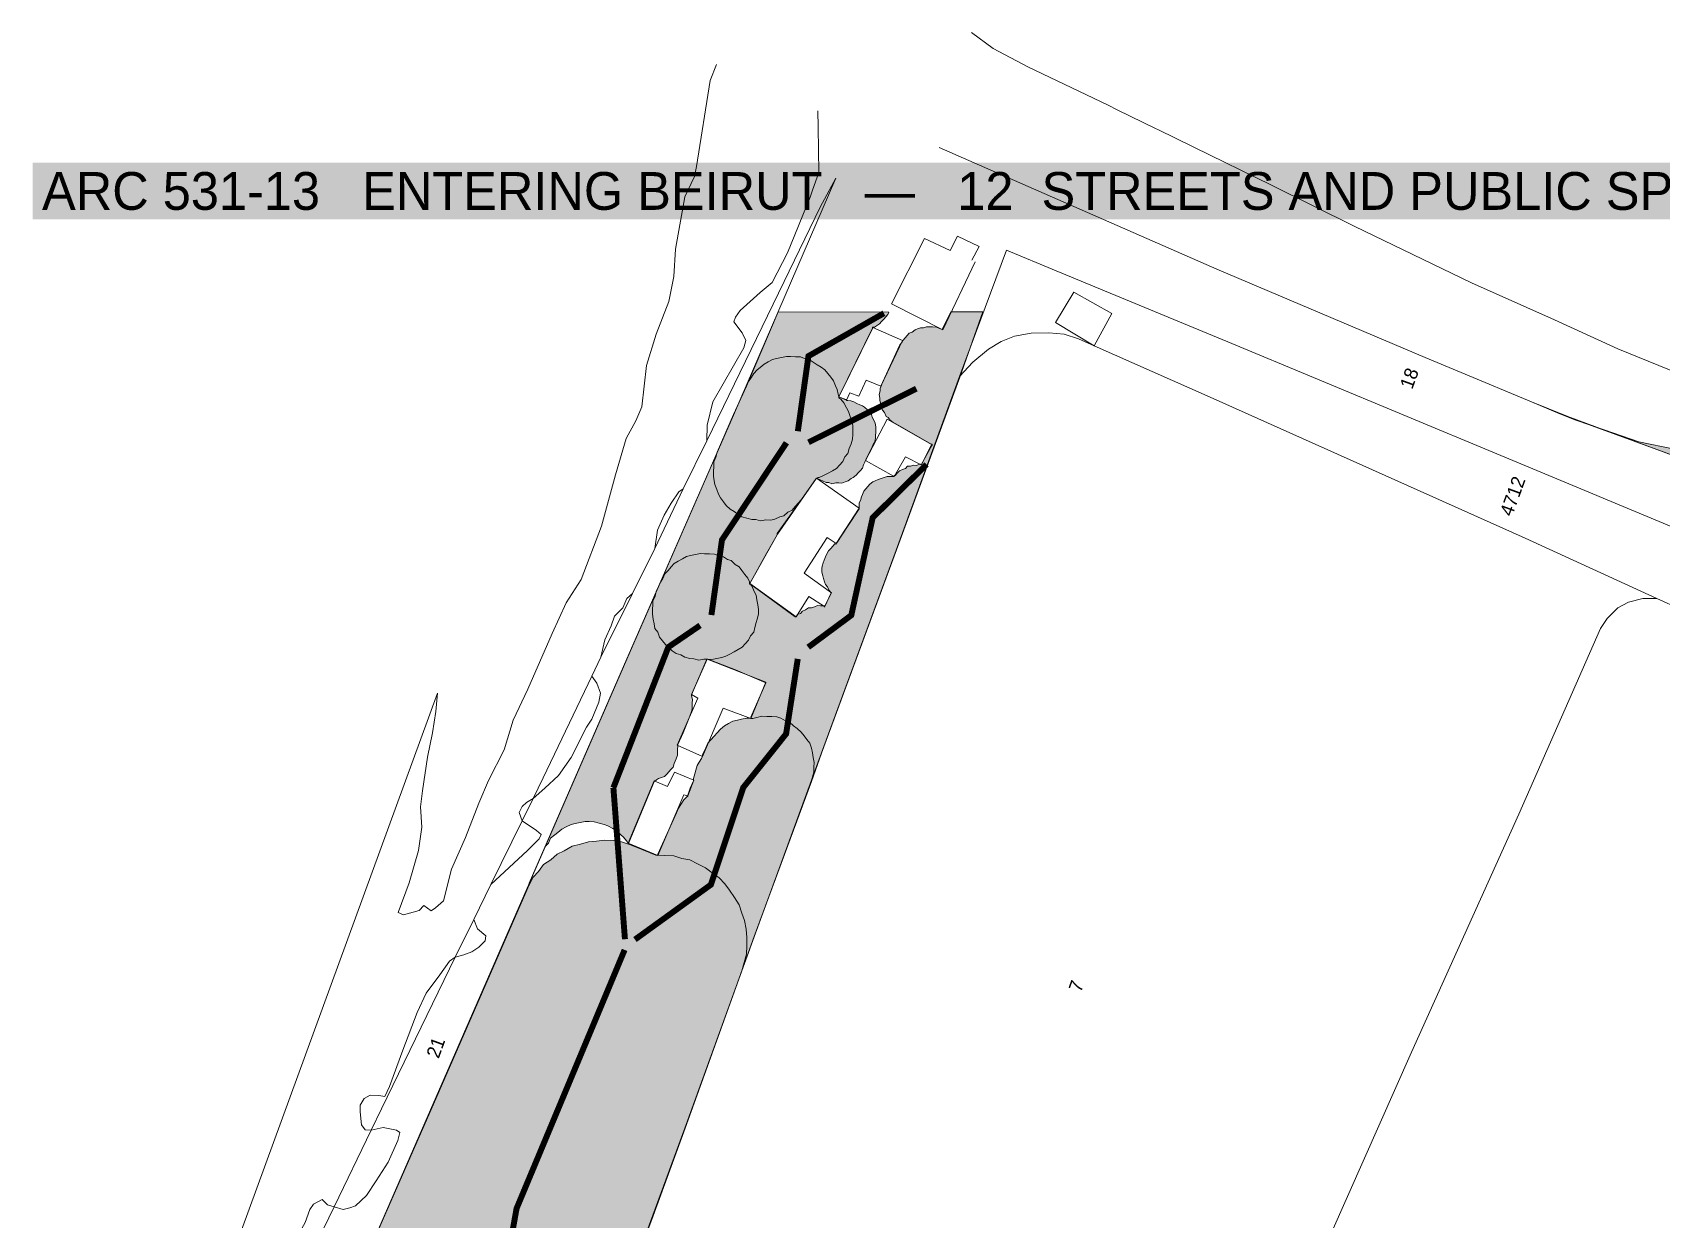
# Model space of a CAD drawing. Header units: metres. Extents: x -334141 to -333355, y -28168 to -27441.
# Drawn here: x -334060 to -333909.1, y -27584.7 to -27474.8 of the extents above; entities that cross this region are included whole.
import ezdxf

# ---------------------------------------------------------------- set-up
doc = ezdxf.new("R2010")
doc.units = ezdxf.units.M
for name, color, linetype, lineweight, true_color in [('EB-12-STREET-16-26M', 7, 'CONTINUOUS', 18, 0x4a5a46), ('EB-12-STREET-9-16M', 7, 'CONTINUOUS', 18, 0x84917d), ('EB-12-STREET-UNDER-9M', 7, 'CONTINUOUS', 18, 0xb7c0b2), ('EB-12-STREET-VOID', 7, 'CONTINUOUS', 18, 0xe5e8e1), ('EB-BASE-DIVIDING', 7, 'CONTINUOUS', 18, 0xc8bcac), ('EB-BASE-EASEMENTS', 7, 'CONTINUOUS', 18, 0x71806b), ('EB-BASE-PARCEL-NUMBERS', 7, 'CONTINUOUS', 9, 0x8a8d90), ('EB-BASE-PARCELS', 7, 'CONTINUOUS', 18, 0x8a8d90), ('EB-BASE-SECTIONS', 7, 'CONTINUOUS', 9, 0xded8cf), ('EB-BASE-STRUCTURES', 7, 'CONTINUOUS', 18, 0x4e504d), ('EB-TITLE', 7, 'CONTINUOUS', 25, 0x151515)]:
    doc.layers.add(name, color=color, linetype=linetype, lineweight=lineweight, true_color=true_color)
doc.styles.add('OD-INTER', font='Inter.ttf')

msp = doc.modelspace()

# ---------------------------------------------------------------- hatches: boundary and pattern name
at = {"layer": 'EB-12-STREET-VOID', "transparency": 33554630}
for points in [[(-333991.41, -27527.41), (-333989.33, -27528.93), (-333989.33, -27528.93), (-333989.24, -27528.93), (-333989.24, -27528.93), (-333989.23, -27528.82), (-333989.14, -27528.82), (-333989.14, -27528.71), (-333988.86, -27528.61), (-333988.66, -27528.39), (-333988.38, -27528.29), (-333988.1, -27528.08), (-333987.82, -27528.09), (-333987.54, -27527.99), (-333987.26, -27527.89), (-333986.98, -27527.9), (-333986.61, -27527.91), (-333986.61, -27527.91), (-333986.61, -27528.02), (-333986.01, -27526.71), (-333986.01, -27526.71), (-333986.01, -27526.71), (-333986.01, -27526.71), (-333986.19, -27526.48), (-333986.36, -27526.14), (-333986.54, -27525.92), (-333986.62, -27525.69), (-333986.71, -27525.36), (-333986.79, -27525.13), (-333986.87, -27524.79), (-333986.86, -27524.46), (-333986.85, -27524.24), (-333986.75, -27523.91), (-333986.65, -27523.69), (-333986.54, -27523.36), (-333986.44, -27523.14), (-333986.25, -27522.82), (-333986.05, -27522.6), (-333985.86, -27522.39), (-333985.67, -27522.17), (-333985.67, -27522.17), (-333985.67, -27522.17), (-333985.57, -27522.18), (-333985.57, -27522.18), (-333985.57, -27522.18), (-333985.48, -27522.07), (-333985.48, -27522.07), (-333984.5, -27520.55), (-333983.42, -27518.92), (-333983.42, -27518.81), (-333983.42, -27518.81), (-333983.42, -27518.81), (-333983.42, -27518.7), (-333983.4, -27518.37), (-333983.3, -27518.15), (-333983.2, -27517.82), (-333983.1, -27517.6), (-333982.99, -27517.27), (-333982.8, -27517.06), (-333982.61, -27516.84), (-333982.42, -27516.63), (-333982.13, -27516.41), (-333981.94, -27516.31), (-333981.66, -27516.21), (-333981.38, -27516.11), (-333981.1, -27516.01), (-333980.82, -27515.91), (-333980.54, -27515.91), (-333980.26, -27515.92), (-333980.17, -27515.93), (-333980.17, -27515.93), (-333980.17, -27515.93), (-333980.17, -27515.82), (-333980.07, -27515.82), (-333980.07, -27515.82), (-333979.88, -27515.61), (-333979.69, -27515.39), (-333979.41, -27515.29), (-333979.13, -27515.19), (-333978.93, -27514.97), (-333978.66, -27514.98), (-333978.37, -27514.88), (-333978.1, -27514.89), (-333977.82, -27514.79), (-333977.72, -27514.79), (-333977.63, -27514.8), (-333977.63, -27514.8), (-333977.63, -27514.8), (-333976.74, -27513.05), (-333976.64, -27513.06), (-333976.64, -27512.94), (-333976.64, -27512.94), (-333976.73, -27512.94), (-333980, -27511.05), (-333980.27, -27510.93), (-333980.54, -27510.7), (-333980.72, -27510.47), (-333980.9, -27510.35), (-333981.07, -27510.01), (-333981.25, -27509.78), (-333981.33, -27509.56), (-333981.41, -27509.22), (-333981.5, -27508.89), (-333981.49, -27508.67), (-333981.57, -27508.33), (-333981.46, -27508), (-333981.46, -27507.78), (-333981.35, -27507.45), (-333981.25, -27507.23), (-333979.65, -27503.74), (-333979.45, -27503.52), (-333979.35, -27503.3), (-333979.16, -27503.09), (-333978.97, -27502.87), (-333978.78, -27502.66), (-333978.49, -27502.55), (-333978.21, -27502.34), (-333978.02, -27502.24), (-333977.74, -27502.14), (-333977.46, -27502.15), (-333977.18, -27502.05), (-333976.9, -27502.06), (-333976.63, -27502.07), (-333976.26, -27502.08), (-333975.98, -27502.2), (-333975.71, -27502.32), (-333975.71, -27502.32), (-333975.71, -27502.32), (-333974.91, -27500.68), (-333971.95, -27500.68), (-333974.1, -27506.71), (-333979.95, -27522.71), (-333986.91, -27541.56), (-333987.83, -27544.19), (-333987.73, -27543.75), (-333987.62, -27543.31), (-333987.6, -27542.86), (-333987.59, -27542.42), (-333987.66, -27541.97), (-333987.74, -27541.53), (-333987.82, -27541.08), (-333987.99, -27540.63), (-333988.25, -27540.29), (-333988.52, -27539.94), (-333988.78, -27539.6), (-333989.14, -27539.26), (-333989.5, -27539.02), (-333989.86, -27538.68), (-333990.23, -27538.55), (-333990.68, -27538.31), (-333991.05, -27538.19), (-333991.51, -27538.17), (-333991.97, -27538.16), (-333992.43, -27538.14), (-333992.9, -27538.24), (-333993.27, -27538.33), (-333993.46, -27538.33), (-333993.46, -27538.22), (-333992.05, -27535.05), (-333992.05, -27535.05), (-333992.05, -27535.05), (-333994.87, -27533.84), (-333997.43, -27532.86), (-333997.43, -27532.86), (-333997.52, -27532.85), (-333997.43, -27532.86), (-333997.06, -27532.87), (-333996.6, -27532.78), (-333996.13, -27532.68), (-333995.76, -27532.58), (-333995.38, -27532.38), (-333995, -27532.17), (-333994.62, -27531.96), (-333994.24, -27531.75), (-333993.96, -27531.43), (-333993.67, -27531.1), (-333993.47, -27530.67), (-333993.18, -27530.34), (-333993.07, -27529.9), (-333992.96, -27529.46), (-333992.86, -27529.13), (-333992.75, -27528.69), (-333992.73, -27528.25), (-333992.81, -27527.8), (-333992.89, -27527.36), (-333992.96, -27526.91), (-333993.14, -27526.57), (-333993.31, -27526.12), (-333993.48, -27525.89), (-333993.48, -27525.89), (-333991.41, -27527.41)], [(-333990.93, -27500.67), (-333980.65, -27500.7), (-333980.75, -27500.92), (-333980.94, -27501.14), (-333981.14, -27501.35), (-333981.33, -27501.57), (-333981.52, -27501.78), (-333981.71, -27501.89), (-333982, -27502.1), (-333982, -27502.1), (-333982.09, -27502.1), (-333982.18, -27502.09), (-333982.18, -27502.09), (-333982.18, -27502.2), (-333985.28, -27508.53), (-333985.28, -27508.53), (-333985.28, -27508.53), (-333985.36, -27508.31), (-333985.44, -27507.86), (-333985.61, -27507.52), (-333985.78, -27507.07), (-333986.05, -27506.73), (-333986.31, -27506.39), (-333986.58, -27506.04), (-333986.94, -27505.81), (-333987.3, -27505.57), (-333987.66, -27505.34), (-333988.03, -27505.1), (-333988.49, -27504.98), (-333988.85, -27504.85), (-333989.31, -27504.84), (-333989.78, -27504.82), (-333990.15, -27504.81), (-333990.61, -27504.9), (-333991.08, -27505), (-333991.45, -27505.09), (-333991.83, -27505.3), (-333992.21, -27505.51), (-333992.59, -27505.83), (-333992.87, -27506.04), (-333993.16, -27506.37), (-333993.46, -27506.8), (-333993.65, -27507.13), (-333993.85, -27507.56), (-333993.85, -27507.56), (-333990.93, -27500.67)], [(-333989.05, -27518.39), (-333989.34, -27518.71), (-333989.63, -27519.04), (-333990.01, -27519.24), (-333990.39, -27519.56), (-333990.76, -27519.66), (-333991.23, -27519.87), (-333991.61, -27519.96), (-333992.07, -27519.95), (-333992.54, -27520.04), (-333992.99, -27519.92), (-333993.36, -27519.9), (-333993.82, -27519.78), (-333994.28, -27519.65), (-333994.64, -27519.41), (-333995, -27519.18), (-333995.37, -27518.94), (-333995.72, -27518.6), (-333995.99, -27518.26), (-333996.26, -27517.91), (-333996.43, -27517.57), (-333996.6, -27517.12), (-333996.77, -27516.67), (-333996.85, -27516.34), (-333996.92, -27515.89), (-333996.91, -27515.45), (-333996.89, -27515), (-333996.88, -27514.56), (-333996.68, -27514.12), (-333996.57, -27513.68), (-333995.06, -27510.18), (-333993.85, -27507.56), (-333993.65, -27507.13), (-333993.46, -27506.8), (-333993.16, -27506.37), (-333992.87, -27506.04), (-333992.59, -27505.83), (-333992.21, -27505.51), (-333991.83, -27505.3), (-333991.45, -27505.09), (-333991.08, -27505), (-333990.61, -27504.9), (-333990.15, -27504.81), (-333989.78, -27504.82), (-333989.31, -27504.84), (-333988.85, -27504.85), (-333988.49, -27504.98), (-333988.03, -27505.1), (-333987.66, -27505.34), (-333987.3, -27505.57), (-333986.94, -27505.81), (-333986.58, -27506.04), (-333986.31, -27506.39), (-333986.05, -27506.73), (-333985.78, -27507.07), (-333985.61, -27507.52), (-333985.44, -27507.86), (-333985.36, -27508.31), (-333985.28, -27508.53), (-333985.28, -27508.64), (-333985.1, -27508.76), (-333984.84, -27509.1), (-333984.57, -27509.56), (-333984.4, -27509.9), (-333984.23, -27510.35), (-333984.06, -27510.8), (-333983.99, -27511.24), (-333984, -27511.57), (-333984.01, -27512.02), (-333984.03, -27512.46), (-333984.14, -27512.9), (-333984.34, -27513.34), (-333984.45, -27513.78), (-333984.73, -27514.1), (-333984.93, -27514.54), (-333985.22, -27514.86), (-333985.51, -27515.18), (-333985.89, -27515.39), (-333986.27, -27515.6), (-333986.65, -27515.81), (-333987.12, -27516.02), (-333987.21, -27516.01), (-333987.4, -27516.12), (-333987.4, -27516.12), (-333988.76, -27518.07), (-333989.05, -27518.39)], [(-333985.28, -27508.53), (-333985.28, -27508.53), (-333984.64, -27508.78), (-333984.64, -27508.78), (-333984.55, -27508.89), (-333984.55, -27508.89), (-333984.46, -27508.89), (-333984.18, -27508.9), (-333983.91, -27509.02), (-333983.63, -27509.15), (-333983.36, -27509.27), (-333983.09, -27509.39), (-333982.91, -27509.5), (-333982.64, -27509.74), (-333982.46, -27509.96), (-333982.28, -27510.19), (-333982.2, -27510.42), (-333982.02, -27510.76), (-333981.94, -27510.98), (-333981.86, -27511.32), (-333981.87, -27511.54), (-333981.88, -27511.87), (-333981.89, -27512.09), (-333981.9, -27512.43), (-333982, -27512.76), (-333982.1, -27512.97), (-333982.2, -27513.19), (-333982.8, -27514.39), (-333982.8, -27514.39), (-333982.8, -27514.39), (-333982.9, -27514.61), (-333982.9, -27514.61), (-333983, -27514.83), (-333983.11, -27515.16), (-333983.3, -27515.37), (-333983.49, -27515.59), (-333983.68, -27515.8), (-333983.97, -27516.02), (-333984.16, -27516.12), (-333984.44, -27516.33), (-333984.72, -27516.43), (-333985.01, -27516.53), (-333985.28, -27516.52), (-333985.56, -27516.51), (-333985.93, -27516.61), (-333986.21, -27516.49), (-333986.48, -27516.48), (-333986.76, -27516.36), (-333987.03, -27516.24), (-333987.31, -27516.12), (-333987.31, -27516.12), (-333987.21, -27516.01), (-333987.12, -27516.02), (-333986.65, -27515.81), (-333986.27, -27515.6), (-333985.89, -27515.39), (-333985.51, -27515.18), (-333985.22, -27514.86), (-333984.93, -27514.54), (-333984.73, -27514.1), (-333984.45, -27513.78), (-333984.34, -27513.34), (-333984.14, -27512.9), (-333984.03, -27512.46), (-333984.01, -27512.02), (-333984, -27511.57), (-333983.99, -27511.24), (-333984.06, -27510.8), (-333984.23, -27510.35), (-333984.4, -27509.9), (-333984.57, -27509.56), (-333984.84, -27509.1), (-333985.1, -27508.76), (-333985.28, -27508.64), (-333985.28, -27508.53), (-333985.28, -27508.53)], [(-333899.85, -27516.99), (-333917.76, -27510.36), (-333921.14, -27509.02), (-333918.49, -27510.11), (-333917.03, -27510.72), (-333914.38, -27511.59), (-333911.18, -27512.7), (-333907.87, -27513.38), (-333904.46, -27513.72), (-333901.03, -27513.73), (-333897.69, -27513.4), (-333894.34, -27512.85), (-333891.06, -27511.86), (-333891.15, -27511.86), (-333891.53, -27512.06), (-333891.91, -27512.27), (-333892.29, -27512.59), (-333892.58, -27512.92), (-333892.96, -27513.24), (-333893.16, -27513.56), (-333893.45, -27514), (-333893.65, -27514.32), (-333893.76, -27514.76), (-333893.86, -27515.2), (-333893.97, -27515.64), (-333893.99, -27516.09), (-333893.91, -27516.53), (-333893.83, -27516.98), (-333893.76, -27517.43), (-333893.59, -27517.88), (-333893.42, -27518.33), (-333893.15, -27518.67), (-333892.89, -27519.01), (-333892.53, -27519.36), (-333892.26, -27519.59), (-333891.9, -27519.93), (-333891.44, -27520.06), (-333891.08, -27520.3), (-333899.85, -27516.99)], [(-334013.99, -27553.59), (-334004.93, -27532.82), (-333995.26, -27510.73), (-333996.57, -27513.68), (-333996.68, -27514.12), (-333996.88, -27514.56), (-333996.89, -27515), (-333996.91, -27515.45), (-333996.92, -27515.89), (-333996.85, -27516.34), (-333996.77, -27516.67), (-333996.6, -27517.12), (-333996.43, -27517.57), (-333996.26, -27517.91), (-333995.99, -27518.26), (-333995.72, -27518.6), (-333995.37, -27518.94), (-333995, -27519.18), (-333994.64, -27519.41), (-333994.28, -27519.65), (-333993.82, -27519.78), (-333993.36, -27519.9), (-333992.99, -27519.92), (-333992.54, -27520.04), (-333992.07, -27519.95), (-333991.61, -27519.96), (-333991.23, -27519.87), (-333990.76, -27519.66), (-333990.39, -27519.56), (-333990.01, -27519.24), (-333989.63, -27519.04), (-333989.34, -27518.71), (-333989.05, -27518.39), (-333988.76, -27518.07), (-333991, -27521.21), (-333991.01, -27521.32), (-333991.01, -27521.32), (-333991.99, -27523.06), (-333993.58, -27525.89), (-333993.57, -27525.67), (-333993.74, -27525.33), (-333994.01, -27524.99), (-333994.27, -27524.64), (-333994.54, -27524.3), (-333994.9, -27524.07), (-333995.26, -27523.72), (-333995.62, -27523.6), (-333995.99, -27523.36), (-333996.44, -27523.23), (-333996.81, -27523.11), (-333997.27, -27523.09), (-333997.73, -27523.08), (-333998.1, -27523.07), (-333998.57, -27523.16), (-333999.04, -27523.25), (-333999.41, -27523.35), (-333999.79, -27523.56), (-334000.17, -27523.77), (-334000.54, -27523.98), (-334000.83, -27524.3), (-334001.12, -27524.62), (-334001.41, -27524.95), (-334001.61, -27525.38), (-334001.81, -27525.71), (-334002.21, -27526.58), (-334002.32, -27527.02), (-334002.52, -27527.46), (-334002.53, -27527.79), (-334002.55, -27528.24), (-334002.56, -27528.68), (-334002.48, -27529.13), (-334002.41, -27529.57), (-334002.33, -27530.02), (-334002.06, -27530.36), (-334001.9, -27530.81), (-334001.63, -27531.16), (-334001.36, -27531.5), (-334001.09, -27531.73), (-334000.74, -27532.08), (-334000.37, -27532.31), (-333999.92, -27532.44), (-333999.55, -27532.67), (-333999.1, -27532.8), (-333998.73, -27532.81), (-333998.27, -27532.94), (-333997.8, -27532.84), (-333997.62, -27532.85), (-333997.52, -27532.85), (-333998.94, -27536.14), (-333998.94, -27536.14), (-333998.94, -27536.14), (-333998.94, -27536.25), (-333998.86, -27536.58), (-333998.87, -27536.91), (-333998.88, -27537.25), (-333998.89, -27537.47), (-333998.99, -27537.8), (-333999.1, -27538.13), (-333999.71, -27539.66), (-334000.21, -27540.75), (-334000.21, -27540.75), (-334000.21, -27540.86), (-334000.21, -27540.86), (-334000.23, -27541.2), (-334000.23, -27541.42), (-334000.25, -27541.75), (-334000.35, -27542.08), (-334000.45, -27542.3), (-334000.55, -27542.52), (-334000.65, -27542.85), (-334000.85, -27543.06), (-334001.04, -27543.28), (-334001.23, -27543.49), (-334001.43, -27543.71), (-334001.71, -27543.81), (-334001.99, -27543.91), (-334002.18, -27544.01), (-334002.27, -27544.12), (-334002.37, -27544.12), (-334002.37, -27544.12), (-334004.79, -27549.92), (-334004.97, -27549.69), (-334005.24, -27549.34), (-334005.5, -27549.11), (-334005.86, -27548.77), (-334006.22, -27548.53), (-334006.68, -27548.29), (-334007.05, -27548.17), (-334007.5, -27548.04), (-334007.96, -27547.92), (-334008.42, -27547.9), (-334008.79, -27547.89), (-334009.26, -27547.98), (-334009.73, -27548.08), (-334010.1, -27548.17), (-334010.57, -27548.38), (-334010.95, -27548.59), (-334011.33, -27548.91), (-334011.61, -27549.12), (-334012, -27549.44), (-334012.2, -27549.88), (-334012.49, -27550.2), (-334012.69, -27550.64), (-334013.99, -27553.59), (-334013.99, -27553.59)], [(-333997.8, -27532.84), (-333998.27, -27532.94), (-333998.73, -27532.81), (-333999.1, -27532.8), (-333999.55, -27532.67), (-333999.92, -27532.44), (-334000.37, -27532.31), (-334000.74, -27532.08), (-334001.09, -27531.73), (-334001.36, -27531.5), (-334001.63, -27531.16), (-334001.9, -27530.81), (-334002.06, -27530.36), (-334002.33, -27530.02), (-334002.41, -27529.57), (-334002.48, -27529.13), (-334002.56, -27528.68), (-334002.55, -27528.24), (-334002.53, -27527.79), (-334002.52, -27527.46), (-334002.32, -27527.02), (-334002.21, -27526.58), (-334001.81, -27525.71), (-334001.61, -27525.38), (-334001.41, -27524.95), (-334001.12, -27524.62), (-334000.83, -27524.3), (-334000.54, -27523.98), (-334000.17, -27523.77), (-333999.79, -27523.56), (-333999.41, -27523.35), (-333999.04, -27523.25), (-333998.57, -27523.16), (-333998.1, -27523.07), (-333997.73, -27523.08), (-333997.27, -27523.09), (-333996.81, -27523.11), (-333996.44, -27523.23), (-333995.99, -27523.36), (-333995.62, -27523.6), (-333995.26, -27523.72), (-333994.9, -27524.07), (-333994.54, -27524.3), (-333994.27, -27524.64), (-333994.01, -27524.99), (-333993.74, -27525.33), (-333993.57, -27525.67), (-333993.58, -27525.89), (-333993.48, -27525.89), (-333993.31, -27526.12), (-333993.14, -27526.57), (-333992.96, -27526.91), (-333992.89, -27527.36), (-333992.81, -27527.8), (-333992.73, -27528.25), (-333992.75, -27528.69), (-333992.86, -27529.13), (-333992.96, -27529.46), (-333993.07, -27529.9), (-333993.18, -27530.34), (-333993.47, -27530.67), (-333993.67, -27531.1), (-333993.96, -27531.43), (-333994.24, -27531.75), (-333994.62, -27531.96), (-333995, -27532.17), (-333995.38, -27532.38), (-333995.76, -27532.58), (-333996.13, -27532.68), (-333996.6, -27532.78), (-333997.06, -27532.87), (-333997.43, -27532.86), (-333997.52, -27532.85), (-333997.62, -27532.85), (-333997.8, -27532.84)], [(-334002.05, -27550.9), (-334000.34, -27547.08), (-334000.14, -27546.64), (-333999.94, -27546.31), (-333999.65, -27545.88), (-333999.36, -27545.56), (-333999.27, -27545.56), (-333999.27, -27545.45), (-333999.06, -27544.79), (-333998.76, -27544.13), (-333998.75, -27544.02), (-333998.75, -27543.91), (-333998.64, -27543.47), (-333998.54, -27543.14), (-333998.43, -27542.7), (-333998.23, -27542.38), (-333998.03, -27542.05), (-333997.93, -27541.83), (-333997.93, -27541.83), (-333997.93, -27541.72), (-333997.63, -27541.07), (-333997.43, -27540.63), (-333997.14, -27540.31), (-333996.85, -27539.98), (-333996.56, -27539.66), (-333996.27, -27539.34), (-333995.89, -27539.02), (-333995.51, -27538.81), (-333995.13, -27538.6), (-333994.67, -27538.51), (-333994.3, -27538.41), (-333993.83, -27538.31), (-333993.55, -27538.32), (-333993.46, -27538.33), (-333993.27, -27538.33), (-333992.9, -27538.24), (-333992.43, -27538.14), (-333991.97, -27538.16), (-333991.51, -27538.17), (-333991.05, -27538.19), (-333990.68, -27538.31), (-333990.23, -27538.55), (-333989.86, -27538.68), (-333989.5, -27539.02), (-333989.14, -27539.26), (-333988.78, -27539.6), (-333988.52, -27539.94), (-333988.25, -27540.29), (-333987.99, -27540.63), (-333987.82, -27541.08), (-333987.74, -27541.53), (-333987.66, -27541.97), (-333987.59, -27542.42), (-333987.6, -27542.86), (-333987.62, -27543.31), (-333987.73, -27543.75), (-333987.83, -27544.19), (-333993.15, -27558.54), (-333999.52, -27576.3), (-333999.52, -27576.3), (-333999.52, -27576.3), (-333999.52, -27576.3), (-333994.29, -27561.72), (-333994.07, -27560.95), (-333993.86, -27560.18), (-333993.83, -27559.41), (-333993.81, -27558.63), (-333993.87, -27557.85), (-333994.03, -27557.07), (-333994.28, -27556.39), (-333994.53, -27555.61), (-333994.97, -27554.92), (-333995.41, -27554.24), (-333995.85, -27553.67), (-333996.39, -27553.1), (-333997.02, -27552.63), (-333997.65, -27552.17), (-333998.38, -27551.81), (-333999.11, -27551.45), (-333999.84, -27551.31), (-334000.57, -27551.06), (-334001.41, -27551.03), (-334001.96, -27551.01), (-334002.05, -27551.01), (-334002.05, -27551.01), (-334002.05, -27550.9)], [(-334006.59, -27598.25), (-334006.34, -27599.04), (-334006.17, -27599.49), (-334006.18, -27599.6), (-334005.92, -27600.27), (-334005.67, -27601.06), (-334005.61, -27601.84), (-334005.54, -27602.62), (-334005.57, -27603.39), (-334005.69, -27604.17), (-334005.9, -27604.94), (-334006.12, -27605.71), (-334006.51, -27606.47), (-334006.91, -27607.12), (-334007.39, -27607.77), (-334007.87, -27608.31), (-334008.45, -27608.84), (-334009.11, -27609.26), (-334009.77, -27609.69), (-334010.53, -27610.1), (-334011.28, -27610.3), (-334012.02, -27610.49), (-334012.77, -27610.58), (-334013.6, -27610.66), (-334014.34, -27610.63), (-334015.17, -27610.49), (-334015.91, -27610.36), (-334016.64, -27610), (-334027.67, -27605.39), (-334028.41, -27605.14), (-334029.04, -27604.68), (-334029.67, -27604.21), (-334030.3, -27603.74), (-334030.74, -27603.06), (-334031.27, -27602.49), (-334031.62, -27601.81), (-334031.96, -27601.02), (-334032.22, -27600.34), (-334032.47, -27599.56), (-334032.53, -27598.78), (-334032.6, -27598), (-334032.57, -27597.22), (-334032.45, -27596.45), (-334032.24, -27595.68), (-334031.93, -27594.91), (-334029.92, -27590.21), (-334029.91, -27590.1), (-334027.9, -27585.62), (-334023.07, -27574.58), (-334014.3, -27554.46), (-334014, -27553.81), (-334013.61, -27553.05), (-334013.12, -27552.51), (-334012.64, -27551.86), (-334011.97, -27551.44), (-334011.4, -27550.9), (-334010.74, -27550.59), (-334009.99, -27550.18), (-334009.24, -27549.98), (-334008.49, -27549.78), (-334007.75, -27549.7), (-334007, -27549.62), (-334006.17, -27549.64), (-334005.44, -27549.78), (-334004.7, -27550.03), (-334003.97, -27550.28), (-334002.24, -27551), (-334002.05, -27551.01), (-334001.96, -27551.01), (-334001.41, -27551.03), (-334000.57, -27551.06), (-333999.84, -27551.31), (-333999.11, -27551.45), (-333998.38, -27551.81), (-333997.65, -27552.17), (-333997.02, -27552.63), (-333996.39, -27553.1), (-333995.85, -27553.67), (-333995.41, -27554.24), (-333994.97, -27554.92), (-333994.53, -27555.61), (-333994.28, -27556.39), (-333994.03, -27557.07), (-333993.87, -27557.85), (-333993.81, -27558.63), (-333993.83, -27559.41), (-333993.86, -27560.18), (-333994.07, -27560.95), (-333994.29, -27561.72), (-333999.52, -27576.3), (-333999.52, -27576.3), (-334002.49, -27584.41), (-334006.28, -27594.6), (-334006.38, -27594.82), (-334006.38, -27594.93), (-334006.61, -27596.03), (-334006.61, -27596.25), (-334006.62, -27596.36), (-334006.67, -27597.92), (-334006.68, -27598.03), (-334006.59, -27598.25)]]:
    msp.add_hatch(color=256, dxfattribs=at).paths.add_polyline_path(points)

# ---------------------------------------------------------------- linework, layer by layer
at = {"layer": 'EB-12-STREET-16-26M', "const_width": 0.55}
msp.add_lwpolyline([(-334017.12, -27594.77), (-334015.15, -27583.74), (-334005.14, -27559.78)], dxfattribs=at)
at = {"layer": 'EB-12-STREET-9-16M', "const_width": 0.55}
msp.add_lwpolyline([(-334004.18, -27558.82), (-333997.15, -27553.74), (-333994.15, -27544.74), (-333990.18, -27539.77), (-333989.1, -27532.82)], dxfattribs=at)
at = {"layer": 'EB-12-STREET-UNDER-9M', "const_width": 0.55}
for points in [[(-333989.09, -27511.73), (-333988.11, -27504.77), (-333981.12, -27500.8)], [(-333988.11, -27512.76), (-333978.12, -27507.79)], [(-333997.1, -27528.76), (-333996.12, -27521.8), (-333990.15, -27512.8)], [(-333988.13, -27531.74), (-333984.14, -27528.78), (-333982.16, -27519.74), (-333977.17, -27514.81)], [(-334006.18, -27544.76), (-334001.09, -27531.73), (-333998.15, -27529.72)], [(-334005.11, -27558.79), (-334006.18, -27544.76)]]:
    msp.add_lwpolyline(points, dxfattribs=at)
at = {"layer": 'EB-12-STREET-VOID'}
for points in [[(-333991.41, -27527.41), (-333989.33, -27528.93), (-333989.33, -27528.93), (-333989.24, -27528.93), (-333989.24, -27528.93), (-333989.23, -27528.82), (-333989.14, -27528.82), (-333989.14, -27528.71), (-333988.86, -27528.61), (-333988.66, -27528.39), (-333988.38, -27528.29), (-333988.1, -27528.08), (-333987.82, -27528.09), (-333987.54, -27527.99), (-333987.26, -27527.89), (-333986.98, -27527.9), (-333986.61, -27527.91), (-333986.61, -27527.91), (-333986.61, -27528.02), (-333986.01, -27526.71), (-333986.01, -27526.71), (-333986.01, -27526.71), (-333986.01, -27526.71), (-333986.19, -27526.48), (-333986.36, -27526.14), (-333986.54, -27525.92), (-333986.62, -27525.69), (-333986.71, -27525.36), (-333986.79, -27525.13), (-333986.87, -27524.79), (-333986.86, -27524.46), (-333986.85, -27524.24), (-333986.75, -27523.91), (-333986.65, -27523.69), (-333986.54, -27523.36), (-333986.44, -27523.14), (-333986.25, -27522.82), (-333986.05, -27522.6), (-333985.86, -27522.39), (-333985.67, -27522.17), (-333985.67, -27522.17), (-333985.67, -27522.17), (-333985.57, -27522.18), (-333985.57, -27522.18), (-333985.57, -27522.18), (-333985.48, -27522.07), (-333985.48, -27522.07), (-333984.5, -27520.55), (-333983.42, -27518.92), (-333983.42, -27518.81), (-333983.42, -27518.81), (-333983.42, -27518.81), (-333983.42, -27518.7), (-333983.4, -27518.37), (-333983.3, -27518.15), (-333983.2, -27517.82), (-333983.1, -27517.6), (-333982.99, -27517.27), (-333982.8, -27517.06), (-333982.61, -27516.84), (-333982.42, -27516.63), (-333982.13, -27516.41), (-333981.94, -27516.31), (-333981.66, -27516.21), (-333981.38, -27516.11), (-333981.1, -27516.01), (-333980.82, -27515.91), (-333980.54, -27515.91), (-333980.26, -27515.92), (-333980.17, -27515.93), (-333980.17, -27515.93), (-333980.17, -27515.93), (-333980.17, -27515.82), (-333980.07, -27515.82), (-333980.07, -27515.82), (-333979.88, -27515.61), (-333979.69, -27515.39), (-333979.41, -27515.29), (-333979.13, -27515.19), (-333978.93, -27514.97), (-333978.66, -27514.98), (-333978.37, -27514.88), (-333978.1, -27514.89), (-333977.82, -27514.79), (-333977.72, -27514.79), (-333977.63, -27514.8), (-333977.63, -27514.8), (-333977.63, -27514.8), (-333976.74, -27513.05), (-333976.64, -27513.06), (-333976.64, -27512.94), (-333976.64, -27512.94), (-333976.73, -27512.94), (-333980, -27511.05), (-333980.27, -27510.93), (-333980.54, -27510.7), (-333980.72, -27510.47), (-333980.9, -27510.35), (-333981.07, -27510.01), (-333981.25, -27509.78), (-333981.33, -27509.56), (-333981.41, -27509.22), (-333981.5, -27508.89), (-333981.49, -27508.67), (-333981.57, -27508.33), (-333981.46, -27508), (-333981.46, -27507.78), (-333981.35, -27507.45), (-333981.25, -27507.23), (-333979.65, -27503.74), (-333979.45, -27503.52), (-333979.35, -27503.3), (-333979.16, -27503.09), (-333978.97, -27502.87), (-333978.78, -27502.66), (-333978.49, -27502.55), (-333978.21, -27502.34), (-333978.02, -27502.24), (-333977.74, -27502.14), (-333977.46, -27502.15), (-333977.18, -27502.05), (-333976.9, -27502.06), (-333976.63, -27502.07), (-333976.26, -27502.08), (-333975.98, -27502.2), (-333975.71, -27502.32), (-333975.71, -27502.32), (-333975.71, -27502.32), (-333974.91, -27500.68), (-333971.95, -27500.68), (-333974.1, -27506.71), (-333979.95, -27522.71), (-333986.91, -27541.56), (-333987.83, -27544.19), (-333987.73, -27543.75), (-333987.62, -27543.31), (-333987.6, -27542.86), (-333987.59, -27542.42), (-333987.66, -27541.97), (-333987.74, -27541.53), (-333987.82, -27541.08), (-333987.99, -27540.63), (-333988.25, -27540.29), (-333988.52, -27539.94), (-333988.78, -27539.6), (-333989.14, -27539.26), (-333989.5, -27539.02), (-333989.86, -27538.68), (-333990.23, -27538.55), (-333990.68, -27538.31), (-333991.05, -27538.19), (-333991.51, -27538.17), (-333991.97, -27538.16), (-333992.43, -27538.14), (-333992.9, -27538.24), (-333993.27, -27538.33), (-333993.46, -27538.33), (-333993.46, -27538.22), (-333992.05, -27535.05), (-333992.05, -27535.05), (-333992.05, -27535.05), (-333994.87, -27533.84), (-333997.43, -27532.86), (-333997.43, -27532.86), (-333997.52, -27532.85), (-333997.43, -27532.86), (-333997.06, -27532.87), (-333996.6, -27532.78), (-333996.13, -27532.68), (-333995.76, -27532.58), (-333995.38, -27532.38), (-333995, -27532.17), (-333994.62, -27531.96), (-333994.24, -27531.75), (-333993.96, -27531.43), (-333993.67, -27531.1), (-333993.47, -27530.67), (-333993.18, -27530.34), (-333993.07, -27529.9), (-333992.96, -27529.46), (-333992.86, -27529.13), (-333992.75, -27528.69), (-333992.73, -27528.25), (-333992.81, -27527.8), (-333992.89, -27527.36), (-333992.96, -27526.91), (-333993.14, -27526.57), (-333993.31, -27526.12), (-333993.48, -27525.89), (-333993.48, -27525.89), (-333991.41, -27527.41)], [(-333990.93, -27500.67), (-333980.65, -27500.7), (-333980.75, -27500.92), (-333980.94, -27501.14), (-333981.14, -27501.35), (-333981.33, -27501.57), (-333981.52, -27501.78), (-333981.71, -27501.89), (-333982, -27502.1), (-333982, -27502.1), (-333982.09, -27502.1), (-333982.18, -27502.09), (-333982.18, -27502.09), (-333982.18, -27502.2), (-333985.28, -27508.53), (-333985.28, -27508.53), (-333985.28, -27508.53), (-333985.36, -27508.31), (-333985.44, -27507.86), (-333985.61, -27507.52), (-333985.78, -27507.07), (-333986.05, -27506.73), (-333986.31, -27506.39), (-333986.58, -27506.04), (-333986.94, -27505.81), (-333987.3, -27505.57), (-333987.66, -27505.34), (-333988.03, -27505.1), (-333988.49, -27504.98), (-333988.85, -27504.85), (-333989.31, -27504.84), (-333989.78, -27504.82), (-333990.15, -27504.81), (-333990.61, -27504.9), (-333991.08, -27505), (-333991.45, -27505.09), (-333991.83, -27505.3), (-333992.21, -27505.51), (-333992.59, -27505.83), (-333992.87, -27506.04), (-333993.16, -27506.37), (-333993.46, -27506.8), (-333993.65, -27507.13), (-333993.85, -27507.56), (-333993.85, -27507.56), (-333990.93, -27500.67)], [(-333989.05, -27518.39), (-333989.34, -27518.71), (-333989.63, -27519.04), (-333990.01, -27519.24), (-333990.39, -27519.56), (-333990.76, -27519.66), (-333991.23, -27519.87), (-333991.61, -27519.96), (-333992.07, -27519.95), (-333992.54, -27520.04), (-333992.99, -27519.92), (-333993.36, -27519.9), (-333993.82, -27519.78), (-333994.28, -27519.65), (-333994.64, -27519.41), (-333995, -27519.18), (-333995.37, -27518.94), (-333995.72, -27518.6), (-333995.99, -27518.26), (-333996.26, -27517.91), (-333996.43, -27517.57), (-333996.6, -27517.12), (-333996.77, -27516.67), (-333996.85, -27516.34), (-333996.92, -27515.89), (-333996.91, -27515.45), (-333996.89, -27515), (-333996.88, -27514.56), (-333996.68, -27514.12), (-333996.57, -27513.68), (-333995.06, -27510.18), (-333993.85, -27507.56), (-333993.65, -27507.13), (-333993.46, -27506.8), (-333993.16, -27506.37), (-333992.87, -27506.04), (-333992.59, -27505.83), (-333992.21, -27505.51), (-333991.83, -27505.3), (-333991.45, -27505.09), (-333991.08, -27505), (-333990.61, -27504.9), (-333990.15, -27504.81), (-333989.78, -27504.82), (-333989.31, -27504.84), (-333988.85, -27504.85), (-333988.49, -27504.98), (-333988.03, -27505.1), (-333987.66, -27505.34), (-333987.3, -27505.57), (-333986.94, -27505.81), (-333986.58, -27506.04), (-333986.31, -27506.39), (-333986.05, -27506.73), (-333985.78, -27507.07), (-333985.61, -27507.52), (-333985.44, -27507.86), (-333985.36, -27508.31), (-333985.28, -27508.53), (-333985.28, -27508.64), (-333985.1, -27508.76), (-333984.84, -27509.1), (-333984.57, -27509.56), (-333984.4, -27509.9), (-333984.23, -27510.35), (-333984.06, -27510.8), (-333983.99, -27511.24), (-333984, -27511.57), (-333984.01, -27512.02), (-333984.03, -27512.46), (-333984.14, -27512.9), (-333984.34, -27513.34), (-333984.45, -27513.78), (-333984.73, -27514.1), (-333984.93, -27514.54), (-333985.22, -27514.86), (-333985.51, -27515.18), (-333985.89, -27515.39), (-333986.27, -27515.6), (-333986.65, -27515.81), (-333987.12, -27516.02), (-333987.21, -27516.01), (-333987.4, -27516.12), (-333987.4, -27516.12), (-333988.76, -27518.07), (-333989.05, -27518.39)], [(-333985.28, -27508.53), (-333985.28, -27508.53), (-333984.64, -27508.78), (-333984.64, -27508.78), (-333984.55, -27508.89), (-333984.55, -27508.89), (-333984.46, -27508.89), (-333984.18, -27508.9), (-333983.91, -27509.02), (-333983.63, -27509.15), (-333983.36, -27509.27), (-333983.09, -27509.39), (-333982.91, -27509.5), (-333982.64, -27509.74), (-333982.46, -27509.96), (-333982.28, -27510.19), (-333982.2, -27510.42), (-333982.02, -27510.76), (-333981.94, -27510.98), (-333981.86, -27511.32), (-333981.87, -27511.54), (-333981.88, -27511.87), (-333981.89, -27512.09), (-333981.9, -27512.43), (-333982, -27512.76), (-333982.1, -27512.97), (-333982.2, -27513.19), (-333982.8, -27514.39), (-333982.8, -27514.39), (-333982.8, -27514.39), (-333982.9, -27514.61), (-333982.9, -27514.61), (-333983, -27514.83), (-333983.11, -27515.16), (-333983.3, -27515.37), (-333983.49, -27515.59), (-333983.68, -27515.8), (-333983.97, -27516.02), (-333984.16, -27516.12), (-333984.44, -27516.33), (-333984.72, -27516.43), (-333985.01, -27516.53), (-333985.28, -27516.52), (-333985.56, -27516.51), (-333985.93, -27516.61), (-333986.21, -27516.49), (-333986.48, -27516.48), (-333986.76, -27516.36), (-333987.03, -27516.24), (-333987.31, -27516.12), (-333987.31, -27516.12), (-333987.21, -27516.01), (-333987.12, -27516.02), (-333986.65, -27515.81), (-333986.27, -27515.6), (-333985.89, -27515.39), (-333985.51, -27515.18), (-333985.22, -27514.86), (-333984.93, -27514.54), (-333984.73, -27514.1), (-333984.45, -27513.78), (-333984.34, -27513.34), (-333984.14, -27512.9), (-333984.03, -27512.46), (-333984.01, -27512.02), (-333984, -27511.57), (-333983.99, -27511.24), (-333984.06, -27510.8), (-333984.23, -27510.35), (-333984.4, -27509.9), (-333984.57, -27509.56), (-333984.84, -27509.1), (-333985.1, -27508.76), (-333985.28, -27508.64), (-333985.28, -27508.53), (-333985.28, -27508.53)], [(-334013.99, -27553.59), (-334004.93, -27532.82), (-333995.26, -27510.73), (-333996.57, -27513.68), (-333996.68, -27514.12), (-333996.88, -27514.56), (-333996.89, -27515), (-333996.91, -27515.45), (-333996.92, -27515.89), (-333996.85, -27516.34), (-333996.77, -27516.67), (-333996.6, -27517.12), (-333996.43, -27517.57), (-333996.26, -27517.91), (-333995.99, -27518.26), (-333995.72, -27518.6), (-333995.37, -27518.94), (-333995, -27519.18), (-333994.64, -27519.41), (-333994.28, -27519.65), (-333993.82, -27519.78), (-333993.36, -27519.9), (-333992.99, -27519.92), (-333992.54, -27520.04), (-333992.07, -27519.95), (-333991.61, -27519.96), (-333991.23, -27519.87), (-333990.76, -27519.66), (-333990.39, -27519.56), (-333990.01, -27519.24), (-333989.63, -27519.04), (-333989.34, -27518.71), (-333989.05, -27518.39), (-333988.76, -27518.07), (-333991, -27521.21), (-333991.01, -27521.32), (-333991.01, -27521.32), (-333991.99, -27523.06), (-333993.58, -27525.89), (-333993.57, -27525.67), (-333993.74, -27525.33), (-333994.01, -27524.99), (-333994.27, -27524.64), (-333994.54, -27524.3), (-333994.9, -27524.07), (-333995.26, -27523.72), (-333995.62, -27523.6), (-333995.99, -27523.36), (-333996.44, -27523.23), (-333996.81, -27523.11), (-333997.27, -27523.09), (-333997.73, -27523.08), (-333998.1, -27523.07), (-333998.57, -27523.16), (-333999.04, -27523.25), (-333999.41, -27523.35), (-333999.79, -27523.56), (-334000.17, -27523.77), (-334000.54, -27523.98), (-334000.83, -27524.3), (-334001.12, -27524.62), (-334001.41, -27524.95), (-334001.61, -27525.38), (-334001.81, -27525.71), (-334002.21, -27526.58), (-334002.32, -27527.02), (-334002.52, -27527.46), (-334002.53, -27527.79), (-334002.55, -27528.24), (-334002.56, -27528.68), (-334002.48, -27529.13), (-334002.41, -27529.57), (-334002.33, -27530.02), (-334002.06, -27530.36), (-334001.9, -27530.81), (-334001.63, -27531.16), (-334001.36, -27531.5), (-334001.09, -27531.73), (-334000.74, -27532.08), (-334000.37, -27532.31), (-333999.92, -27532.44), (-333999.55, -27532.67), (-333999.1, -27532.8), (-333998.73, -27532.81), (-333998.27, -27532.94), (-333997.8, -27532.84), (-333997.62, -27532.85), (-333997.52, -27532.85), (-333998.94, -27536.14), (-333998.94, -27536.14), (-333998.94, -27536.14), (-333998.94, -27536.25), (-333998.86, -27536.58), (-333998.87, -27536.91), (-333998.88, -27537.25), (-333998.89, -27537.47), (-333998.99, -27537.8), (-333999.1, -27538.13), (-333999.71, -27539.66), (-334000.21, -27540.75), (-334000.21, -27540.75), (-334000.21, -27540.86), (-334000.21, -27540.86), (-334000.23, -27541.2), (-334000.23, -27541.42), (-334000.25, -27541.75), (-334000.35, -27542.08), (-334000.45, -27542.3), (-334000.55, -27542.52), (-334000.65, -27542.85), (-334000.85, -27543.06), (-334001.04, -27543.28), (-334001.23, -27543.49), (-334001.43, -27543.71), (-334001.71, -27543.81), (-334001.99, -27543.91), (-334002.18, -27544.01), (-334002.27, -27544.12), (-334002.37, -27544.12), (-334002.37, -27544.12), (-334004.79, -27549.92), (-334004.97, -27549.69), (-334005.24, -27549.34), (-334005.5, -27549.11), (-334005.86, -27548.77), (-334006.22, -27548.53), (-334006.68, -27548.29), (-334007.05, -27548.17), (-334007.5, -27548.04), (-334007.96, -27547.92), (-334008.42, -27547.9), (-334008.79, -27547.89), (-334009.26, -27547.98), (-334009.73, -27548.08), (-334010.1, -27548.17), (-334010.57, -27548.38), (-334010.95, -27548.59), (-334011.33, -27548.91), (-334011.61, -27549.12), (-334012, -27549.44), (-334012.2, -27549.88), (-334012.49, -27550.2), (-334012.69, -27550.64), (-334013.99, -27553.59), (-334013.99, -27553.59)], [(-333997.8, -27532.84), (-333998.27, -27532.94), (-333998.73, -27532.81), (-333999.1, -27532.8), (-333999.55, -27532.67), (-333999.92, -27532.44), (-334000.37, -27532.31), (-334000.74, -27532.08), (-334001.09, -27531.73), (-334001.36, -27531.5), (-334001.63, -27531.16), (-334001.9, -27530.81), (-334002.06, -27530.36), (-334002.33, -27530.02), (-334002.41, -27529.57), (-334002.48, -27529.13), (-334002.56, -27528.68), (-334002.55, -27528.24), (-334002.53, -27527.79), (-334002.52, -27527.46), (-334002.32, -27527.02), (-334002.21, -27526.58), (-334001.81, -27525.71), (-334001.61, -27525.38), (-334001.41, -27524.95), (-334001.12, -27524.62), (-334000.83, -27524.3), (-334000.54, -27523.98), (-334000.17, -27523.77), (-333999.79, -27523.56), (-333999.41, -27523.35), (-333999.04, -27523.25), (-333998.57, -27523.16), (-333998.1, -27523.07), (-333997.73, -27523.08), (-333997.27, -27523.09), (-333996.81, -27523.11), (-333996.44, -27523.23), (-333995.99, -27523.36), (-333995.62, -27523.6), (-333995.26, -27523.72), (-333994.9, -27524.07), (-333994.54, -27524.3), (-333994.27, -27524.64), (-333994.01, -27524.99), (-333993.74, -27525.33), (-333993.57, -27525.67), (-333993.58, -27525.89), (-333993.48, -27525.89), (-333993.31, -27526.12), (-333993.14, -27526.57), (-333992.96, -27526.91), (-333992.89, -27527.36), (-333992.81, -27527.8), (-333992.73, -27528.25), (-333992.75, -27528.69), (-333992.86, -27529.13), (-333992.96, -27529.46), (-333993.07, -27529.9), (-333993.18, -27530.34), (-333993.47, -27530.67), (-333993.67, -27531.1), (-333993.96, -27531.43), (-333994.24, -27531.75), (-333994.62, -27531.96), (-333995, -27532.17), (-333995.38, -27532.38), (-333995.76, -27532.58), (-333996.13, -27532.68), (-333996.6, -27532.78), (-333997.06, -27532.87), (-333997.43, -27532.86), (-333997.52, -27532.85), (-333997.62, -27532.85), (-333997.8, -27532.84)], [(-334002.05, -27550.9), (-334000.34, -27547.08), (-334000.14, -27546.64), (-333999.94, -27546.31), (-333999.65, -27545.88), (-333999.36, -27545.56), (-333999.27, -27545.56), (-333999.27, -27545.45), (-333999.06, -27544.79), (-333998.76, -27544.13), (-333998.75, -27544.02), (-333998.75, -27543.91), (-333998.64, -27543.47), (-333998.54, -27543.14), (-333998.43, -27542.7), (-333998.23, -27542.38), (-333998.03, -27542.05), (-333997.93, -27541.83), (-333997.93, -27541.83), (-333997.93, -27541.72), (-333997.63, -27541.07), (-333997.43, -27540.63), (-333997.14, -27540.31), (-333996.85, -27539.98), (-333996.56, -27539.66), (-333996.27, -27539.34), (-333995.89, -27539.02), (-333995.51, -27538.81), (-333995.13, -27538.6), (-333994.67, -27538.51), (-333994.3, -27538.41), (-333993.83, -27538.31), (-333993.55, -27538.32), (-333993.46, -27538.33), (-333993.27, -27538.33), (-333992.9, -27538.24), (-333992.43, -27538.14), (-333991.97, -27538.16), (-333991.51, -27538.17), (-333991.05, -27538.19), (-333990.68, -27538.31), (-333990.23, -27538.55), (-333989.86, -27538.68), (-333989.5, -27539.02), (-333989.14, -27539.26), (-333988.78, -27539.6), (-333988.52, -27539.94), (-333988.25, -27540.29), (-333987.99, -27540.63), (-333987.82, -27541.08), (-333987.74, -27541.53), (-333987.66, -27541.97), (-333987.59, -27542.42), (-333987.6, -27542.86), (-333987.62, -27543.31), (-333987.73, -27543.75), (-333987.83, -27544.19), (-333993.15, -27558.54), (-333999.52, -27576.3), (-333999.52, -27576.3), (-333999.52, -27576.3), (-333999.52, -27576.3), (-333994.29, -27561.72), (-333994.07, -27560.95), (-333993.86, -27560.18), (-333993.83, -27559.41), (-333993.81, -27558.63), (-333993.87, -27557.85), (-333994.03, -27557.07), (-333994.28, -27556.39), (-333994.53, -27555.61), (-333994.97, -27554.92), (-333995.41, -27554.24), (-333995.85, -27553.67), (-333996.39, -27553.1), (-333997.02, -27552.63), (-333997.65, -27552.17), (-333998.38, -27551.81), (-333999.11, -27551.45), (-333999.84, -27551.31), (-334000.57, -27551.06), (-334001.41, -27551.03), (-334001.96, -27551.01), (-334002.05, -27551.01), (-334002.05, -27551.01), (-334002.05, -27550.9)]]:
    msp.add_lwpolyline(points, close=True, dxfattribs=at)
for points in [[(-333899.85, -27516.99), (-333917.76, -27510.36), (-333921.14, -27509.02), (-333918.49, -27510.11), (-333917.03, -27510.72), (-333914.38, -27511.59), (-333911.18, -27512.7), (-333907.87, -27513.38)], [(-334027.9, -27585.62), (-334023.07, -27574.58), (-334014.3, -27554.46), (-334014, -27553.81), (-334013.61, -27553.05), (-334013.12, -27552.51), (-334012.64, -27551.86), (-334011.97, -27551.44), (-334011.4, -27550.9), (-334010.74, -27550.59), (-334009.99, -27550.18), (-334009.24, -27549.98), (-334008.49, -27549.78), (-334007.75, -27549.7), (-334007, -27549.62), (-334006.17, -27549.64), (-334005.44, -27549.78), (-334004.7, -27550.03), (-334003.97, -27550.28), (-334002.24, -27551), (-334002.05, -27551.01), (-334001.96, -27551.01), (-334001.41, -27551.03), (-334000.57, -27551.06), (-333999.84, -27551.31), (-333999.11, -27551.45), (-333998.38, -27551.81), (-333997.65, -27552.17), (-333997.02, -27552.63), (-333996.39, -27553.1), (-333995.85, -27553.67), (-333995.41, -27554.24), (-333994.97, -27554.92), (-333994.53, -27555.61), (-333994.28, -27556.39), (-333994.03, -27557.07), (-333993.87, -27557.85), (-333993.81, -27558.63), (-333993.83, -27559.41), (-333993.86, -27560.18), (-333994.07, -27560.95), (-333994.29, -27561.72), (-333999.52, -27576.3), (-333999.52, -27576.3), (-334002.49, -27584.41), (-334006.28, -27594.6)]]:
    msp.add_lwpolyline(points, dxfattribs=at)
at = {"layer": 'EB-BASE-DIVIDING'}
for points in [[(-334049.05, -27608.83), (-334022.47, -27536), (-334022.63, -27537.69), (-334022.93, -27539.68), (-334023.39, -27541.94), (-334023.85, -27545.05), (-334024.04, -27546.54), (-334023.93, -27548.42), (-334024.23, -27550.56), (-334025.11, -27553.56), (-334026.11, -27556.31), (-334025.61, -27556.54), (-334024.16, -27556.12), (-334023.74, -27555.66), (-334023.05, -27556.16), (-334022.66, -27555.89), (-334021.93, -27555.24), (-334021.19, -27552.29), (-334019.87, -27549.38), (-334018.66, -27546.19), (-334017.74, -27544.09), (-334016.31, -27541.25), (-334015.46, -27538.49), (-334014.1, -27535.62), (-334011.86, -27530.48), (-334010.54, -27527.64), (-334009.16, -27525.46), (-334007.27, -27520.51), (-334005.98, -27515.76), (-334005.01, -27512.39), (-334004.11, -27510.78), (-334003.53, -27509.47), (-334003.11, -27505.64), (-334002.21, -27502.73), (-334001.04, -27499.7), (-334000.59, -27497.4), (-334000.43, -27494.87), (-333999.57, -27490), (-333998.67, -27488.12), (-333998.49, -27487.19), (-333997.2, -27479.24), (-333996.63, -27477.77)], [(-333987.23, -27482.04), (-333987.21, -27483.56), (-333987.16, -27487.76), (-333987.75, -27489.41), (-333987.94, -27490.06), (-333990.05, -27495.19), (-333991.48, -27497.95), (-333992.57, -27498.88), (-333994.43, -27500.54), (-333994.88, -27501.15), (-333995.03, -27501.6), (-333994.25, -27502.6), (-333993.9, -27503.34), (-333994.09, -27504.01), (-333996.96, -27509.01), (-333997.5, -27511.16), (-333997.52, -27512.62)], [(-333999.72, -27517.08), (-334000.13, -27517.35), (-334000.84, -27518.38), (-334001.48, -27519.5), (-334002.09, -27520.91), (-334002.35, -27522.58)], [(-334004.41, -27526.75), (-334004.94, -27527.23), (-334005.29, -27528.09), (-334006.09, -27528.86), (-334006.38, -27529.76), (-334006.96, -27531.04), (-334007.34, -27532.66)], [(-334013.62, -27545.74), (-334014.23, -27546.11), (-334014.64, -27546.5), (-334014.9, -27547.04), (-334014.64, -27547.83)], [(-334020.84, -27560.44), (-334021.37, -27560.83), (-334022.27, -27562.08), (-334023.52, -27563.78), (-334024.36, -27565.58), (-334025.68, -27569.07), (-334026.91, -27572.44), (-334027.36, -27573.35), (-334027.91, -27573.26), (-334028.7, -27573.24), (-334029.28, -27573.56), (-334029.65, -27574.15), (-334029.63, -27574.78), (-334029.53, -27576), (-334029.19, -27576.46), (-334028.61, -27576.49)], [(-334032.05, -27583.58), (-334032.68, -27583.4), (-334033.16, -27582.89), (-334033.96, -27583.34), (-334034.31, -27583.82), (-334034.74, -27585.04), (-334036.22, -27587.7), (-334037.79, -27589.24), (-334038.03, -27589.63), (-334038.16, -27590.24), (-334037.9, -27590.52), (-334037.32, -27590.46), (-334036.84, -27590.65), (-334036.36, -27591.01), (-334035.95, -27591.6)]]:
    msp.add_lwpolyline(points, dxfattribs=at)
at = {"layer": 'EB-BASE-EASEMENTS'}
for points in [[(-334008.18, -27534.42), (-334007.72, -27535.06), (-334007.36, -27536.01), (-334007.54, -27536.84), (-334008.19, -27538.39), (-334008.67, -27539.16), (-334010.09, -27541.95), (-334011.28, -27543.62), (-334012.53, -27544.8), (-334013.62, -27545.74)], [(-334014.64, -27547.83), (-334013.3, -27548.72), (-334012.88, -27549.08), (-334013.06, -27549.5), (-334014.13, -27550.57), (-334017.53, -27553.71)], [(-334019.12, -27556.95), (-334018.76, -27557.82), (-334017.99, -27558.47), (-334018.05, -27558.95), (-334018.64, -27559.54), (-334019.3, -27559.96), (-334020.04, -27560.25), (-334020.84, -27560.44)], [(-334028.61, -27576.49), (-334027.52, -27576.24), (-334026.27, -27576.47), (-334025.97, -27576.71), (-334026.15, -27577.43), (-334027.04, -27579.45), (-334028.17, -27581.17), (-334029.06, -27582.54), (-334030.07, -27583.49), (-334030.6, -27583.67), (-334031.2, -27583.84), (-334032.05, -27583.58)]]:
    msp.add_lwpolyline(points, dxfattribs=at)
at = {"layer": 'EB-BASE-PARCELS'}
for points in [[(-333976.01, -27485.44), (-333950.27, -27496.72), (-333930.99, -27504.91), (-333917.78, -27510.41), (-333899.89, -27516.94), (-333889.02, -27521.07)], [(-334027.94, -27585.66), (-334023.11, -27574.61), (-334013.96, -27553.56), (-334004.95, -27532.86), (-333995.04, -27510.23), (-333985.57, -27488.29), (-333987.02, -27490.97), (-333990.37, -27497.86), (-333997.52, -27512.62)], [(-333969.77, -27494.96), (-333974.11, -27506.67)], [(-333883.44, -27530.92), (-333905.59, -27521.65), (-333924.33, -27513.82), (-333949.27, -27503.44), (-333965.16, -27496.86), (-333969.77, -27494.96)], [(-333974.11, -27506.67), (-333972.87, -27505.33), (-333971.44, -27504.14), (-333970.25, -27503.41), (-333969.01, -27502.92), (-333967.47, -27502.63), (-333965.85, -27502.6), (-333964.42, -27502.74), (-333963.1, -27503.17), (-333961.64, -27503.81)], [(-333961.64, -27503.81), (-333950.89, -27508.57), (-333921.71, -27521.65), (-333909.53, -27527.22)], [(-333952.91, -27625.33), (-333966.76, -27619.21), (-333983.82, -27611.55), (-333999.05, -27604.71), (-334003.47, -27602.82), (-334004.77, -27601.82), (-334005.74, -27600.61), (-334006.3, -27599.26), (-334006.64, -27598.07), (-334006.61, -27596.24), (-334006.37, -27594.8), (-334002.53, -27584.35), (-333999.56, -27576.28), (-333993.14, -27558.56), (-333986.9, -27541.52), (-333979.98, -27522.74), (-333974.11, -27506.67)], [(-333997.52, -27512.62), (-333999.72, -27517.08)], [(-333999.72, -27517.08), (-334002.35, -27522.58)], [(-334002.35, -27522.58), (-334004.41, -27526.75)], [(-334004.41, -27526.75), (-334007.34, -27532.66)], [(-333909.53, -27527.22), (-333910.8, -27527.22), (-333912.15, -27527.57), (-333913.12, -27528.09), (-333914.12, -27529.08), (-333914.74, -27530), (-333922.3, -27547.22), (-333932.23, -27569.25), (-333944.1, -27595.99), (-333954.99, -27620.26), (-333955.28, -27621.17), (-333955.28, -27622.15), (-333955.07, -27623.09), (-333954.69, -27623.82), (-333954.23, -27624.41), (-333952.91, -27625.33)], [(-333883.22, -27539.09), (-333909.53, -27527.22)], [(-334007.34, -27532.66), (-334008.18, -27534.42)], [(-334008.18, -27534.42), (-334012.68, -27543.85), (-334013.62, -27545.74)], [(-334013.62, -27545.74), (-334014.64, -27547.83)], [(-334014.64, -27547.83), (-334017.53, -27553.71)], [(-334017.53, -27553.71), (-334019.12, -27556.95)], [(-334019.12, -27556.95), (-334020.84, -27560.44)], [(-334020.84, -27560.44), (-334027.66, -27574.5), (-334028.61, -27576.49)], [(-334028.61, -27576.49), (-334032.05, -27583.58)], [(-334032.05, -27583.58), (-334035.95, -27591.6)]]:
    msp.add_lwpolyline(points, dxfattribs=at)
at = {"layer": 'EB-BASE-SECTIONS'}
msp.add_lwpolyline([(-333973.02, -27474.8), (-333970.99, -27476.28), (-333967.79, -27477.97), (-333960.35, -27481.53), (-333959.52, -27481.94), (-333955.89, -27483.72), (-333955.75, -27483.78), (-333952.42, -27485.42), (-333945.2, -27488.92), (-333937.55, -27492.72), (-333926.7, -27497.97), (-333919, -27501.4), (-333913.12, -27504.09), (-333904.7, -27507.53), (-333898.13, -27510.22), (-333887.01, -27514.85)], dxfattribs=at)
at = {"layer": 'EB-BASE-STRUCTURES'}
for points in [[(-333972.97, -27495.87), (-333972.31, -27494.61), (-333974.29, -27493.66), (-333974.97, -27494.98), (-333977.35, -27493.86), (-333980.42, -27499.93), (-333975.67, -27502.33), (-333972.66, -27496.04)], [(-333959.99, -27500.82), (-333963.53, -27498.84), (-333965.22, -27501.65), (-333961.64, -27503.81)], [(-333979.4, -27503.31), (-333981.41, -27507.54), (-333982.75, -27507), (-333983.44, -27508.49), (-333984.27, -27508.17), (-333984.58, -27508.84), (-333985.31, -27508.55), (-333982.15, -27502.13)], [(-333982.15, -27502.13), (-333979.4, -27503.31)], [(-333961.64, -27503.81), (-333959.99, -27500.82)], [(-333977.67, -27514.84), (-333979.11, -27514.11), (-333980.16, -27515.91), (-333982.84, -27514.44), (-333980.81, -27510.62), (-333976.66, -27512.99)], [(-333976.66, -27512.99), (-333977.67, -27514.84)], [(-333989.25, -27528.91), (-333988.06, -27527.03), (-333986.63, -27527.97), (-333985.98, -27526.71), (-333988.5, -27524.89), (-333986.38, -27521.59), (-333985.54, -27522.14), (-333983.42, -27518.87), (-333987.35, -27516.08), (-333990.97, -27521.26), (-333993.54, -27525.85)], [(-333993.54, -27525.85), (-333989.25, -27528.91)], [(-333993.45, -27538.33), (-333996.02, -27537.4), (-333997.93, -27541.85), (-334000.26, -27540.8), (-333998.35, -27536.45), (-333998.94, -27536.13), (-333997.49, -27532.85), (-333992.05, -27534.99)], [(-333992.05, -27534.99), (-333993.45, -27538.33)], [(-334001.16, -27544.65), (-334000.52, -27543.33), (-333998.74, -27544.06), (-333999.28, -27545.52), (-333999.65, -27545.4), (-334002.07, -27551.03), (-334004.82, -27549.89), (-334002.41, -27544.12)], [(-334002.41, -27544.12), (-334001.16, -27544.65)]]:
    msp.add_lwpolyline(points, dxfattribs=at)

# ---------------------------------------------------------------- texts
at = {"layer": 'EB-BASE-PARCEL-NUMBERS', "style": 'OD-INTER'}
for s, p in [('18', (-333932.18, -27507.91)), ('4712', (-333922.93, -27519.7)), ('7', (-333962.87, -27563.79)), ('21', (-334022.37, -27569.91))]:
    msp.add_text(s, height=1.25, rotation=69.9902, dxfattribs=at).set_placement(p)
at = {"layer": 'EB-TITLE', "insert": (-334059.11, -27487.72), "char_height": 3.5, "width": 380, "attachment_point": 1, "style": 'OD-INTER', "bg_fill": 1, "box_fill_scale": 1.25, "bg_fill_color": 0, "bg_fill_true_color": 16052973}
msp.add_mtext('ARC 531-13   ENTERING BEIRUT   —   12  STREETS AND PUBLIC SPACE', dxfattribs=at)

doc.saveas('drawing.dxf')
